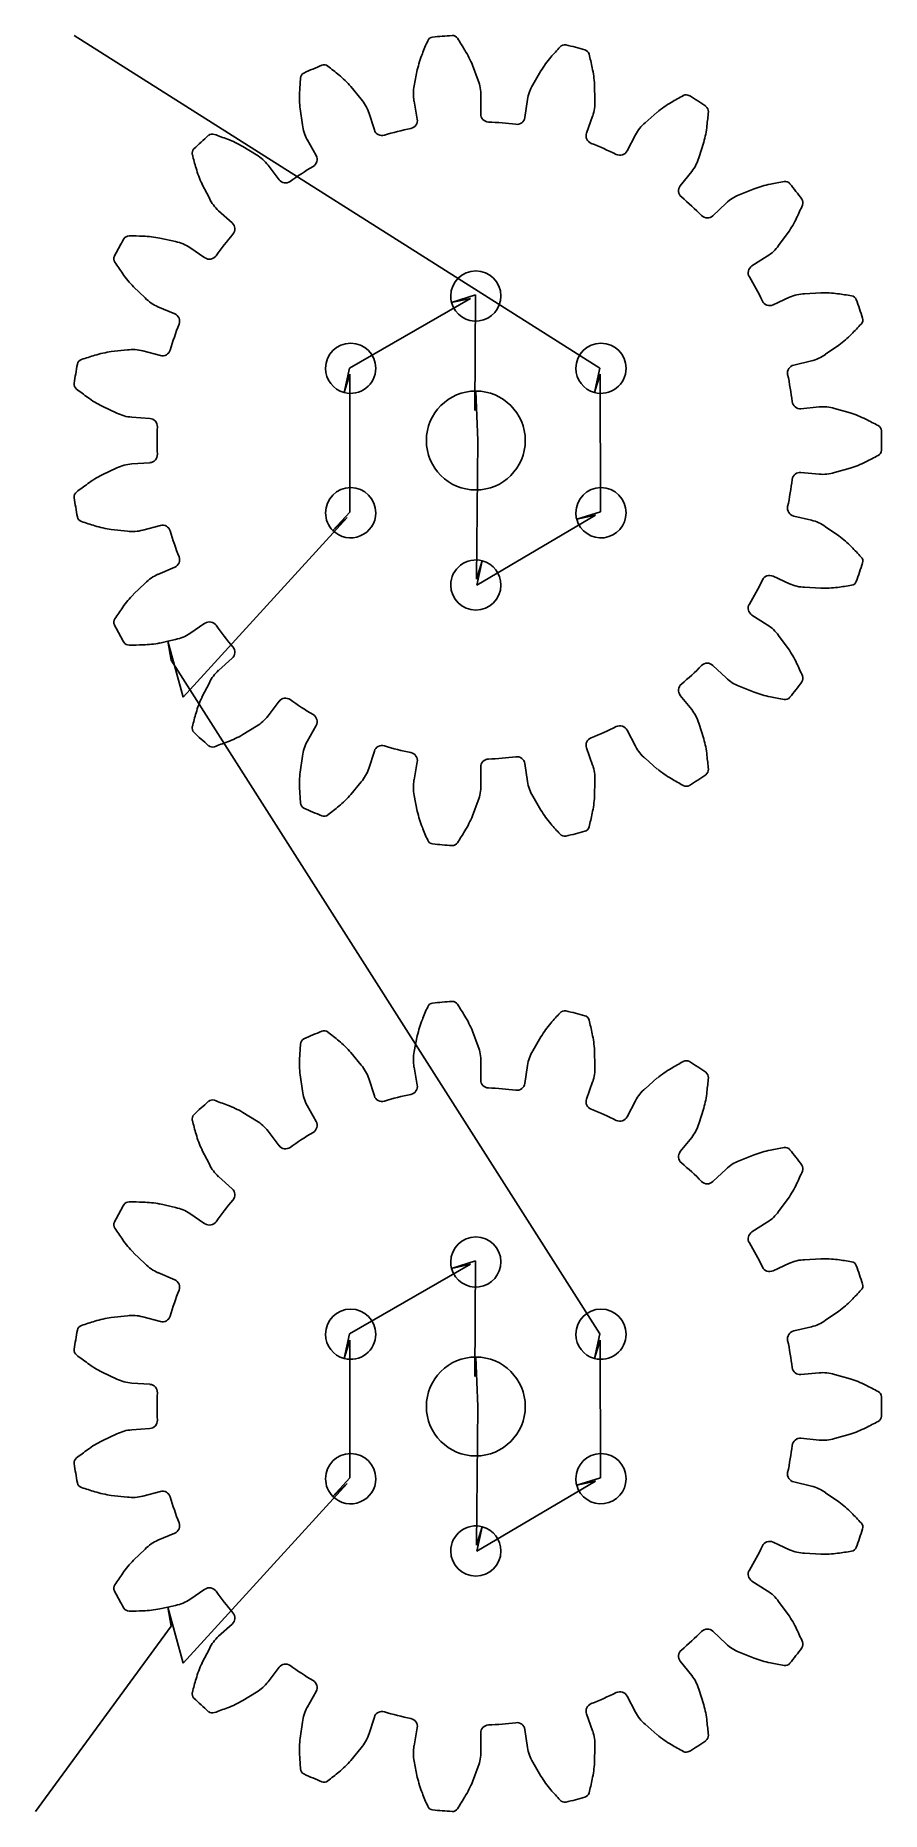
# Model space of a CAD drawing. Header units: inches. Extents: x 0.11 to 2.3, y 0.2 to 4.8.
import ezdxf

# ---------------------------------------------------------------- set-up
doc = ezdxf.new("R2010")
doc.units = ezdxf.units.IN
for name, color, linetype in [('10', 7, 'CONTINUOUS'), ('3', 7, 'CONTINUOUS'), ('9', 7, 'CONTINUOUS')]:
    doc.layers.add(name, color=color, linetype=linetype)

msp = doc.modelspace()

# ---------------------------------------------------------------- linework, layer by layer
at = {"layer": '10', "color": 10, "linetype": 'CONTINUOUS'}
for p, q in [((0.2103, 4.7982), (1.5712, 3.9377)), ((1.236, 4.118), (0.9233, 3.9377)), ((1.2478, 3.828), (1.2492, 4.1267)), ((0.9243, 3.9219), (0.924, 3.565)), ((1.5721, 3.9219), (1.5731, 3.5657)), ((1.2518, 3.3911), (1.2556, 3.7501)), ((0.917, 3.5508), (0.4924, 3.086)), ((1.5599, 3.557), (1.2528, 3.3753)), ((0.4616, 3.1814), (1.5712, 1.4377)), ((1.236, 1.618), (0.9233, 1.4377)), ((1.2478, 1.328), (1.2492, 1.6267)), ((0.9243, 1.4219), (0.924, 1.065)), ((1.5721, 1.4219), (1.5731, 1.0657)), ((1.2518, 0.8911), (1.2556, 1.2501)), ((0.917, 1.0508), (0.4924, 0.586)), ((1.5599, 1.057), (1.2528, 0.8753)), ((0.4616, 0.6814), (0.1103, 0.2018))]:
    msp.add_line(p, q, dxfattribs=at)
at = {"layer": '3', "color": 3, "linetype": 'CONTINUOUS'}
for p, q in [((1.0908, 4.6683), (1.0986, 4.7095)), ((1.2414, 4.7213), (1.2559, 4.682)), ((1.3976, 4.6703), (1.4183, 4.7067)), ((0.9265, 4.6659), (0.953, 4.6334)), ((1.2633, 4.6426), (1.2626, 4.5955)), ((1.5573, 4.6715), (1.5582, 4.6296)), ((0.8012, 4.5669), (0.7952, 4.6083)), ((0.9728, 4.5986), (0.9874, 4.5538)), ((1.0984, 4.5819), (1.09, 4.6282)), ((1.3767, 4.5861), (1.3838, 4.6326)), ((1.6884, 4.5725), (1.7198, 4.6002)), ((1.5524, 4.5899), (1.5365, 4.5456)), ((0.6466, 4.5112), (0.6822, 4.4891)), ((0.8365, 4.4876), (0.8135, 4.5287)), ((1.6414, 4.4996), (1.6631, 4.5414)), ((1.8398, 4.5218), (1.8271, 4.4819)), ((0.7122, 4.4626), (0.7406, 4.425)), ((0.5603, 4.3769), (0.5412, 4.4142)), ((1.8088, 4.4462), (1.7793, 4.4095)), ((1.9317, 4.3856), (1.9704, 4.4015)), ((0.6194, 4.3134), (0.5843, 4.3448)), ((1.8636, 4.3319), (1.8977, 4.3643)), ((2.0585, 4.2884), (2.0335, 4.2548)), ((0.4322, 4.2741), (0.473, 4.2647)), ((0.51, 4.2493), (0.549, 4.223)), ((2.0045, 4.2271), (1.9648, 4.2019)), ((0.3941, 4.119), (0.3639, 4.148)), ((0.4706, 4.0781), (0.4272, 4.0964)), ((2.0193, 4.1012), (2.0621, 4.1207)), ((2.1011, 4.1298), (2.1429, 4.1323)), ((0.3063, 3.9801), (0.348, 3.9845)), ((0.388, 3.982), (0.4334, 3.9698)), ((2.1186, 3.9562), (2.0728, 3.9454)), ((2.1895, 3.9968), (2.1549, 3.9731)), ((0.3207, 3.8211), (0.2827, 3.8388)), ((2.0916, 3.8324), (2.1385, 3.837)), ((2.1783, 3.8329), (2.2187, 3.8217)), ((0.4063, 3.8073), (0.3593, 3.8105)), ((0.2827, 3.6612), (0.3207, 3.6789)), ((0.3593, 3.6895), (0.4063, 3.6927)), ((2.2187, 3.6783), (2.1783, 3.6671)), ((2.1385, 3.663), (2.0916, 3.6676)), ((2.0728, 3.5546), (2.1186, 3.5438)), ((0.348, 3.5155), (0.3063, 3.5199)), ((0.4334, 3.5302), (0.388, 3.518)), ((2.1549, 3.5269), (2.1895, 3.5032)), ((0.4272, 3.4036), (0.4706, 3.4219)), ((0.3639, 3.352), (0.3941, 3.381)), ((2.0621, 3.3793), (2.0193, 3.3988)), ((2.1429, 3.3677), (2.1011, 3.3702)), ((0.549, 3.277), (0.51, 3.2507)), ((1.9648, 3.2981), (2.0045, 3.2729)), ((0.4526, 3.2306), (0.4322, 3.2259)), ((0.473, 3.2353), (0.4526, 3.2306)), ((2.0335, 3.2452), (2.0585, 3.2116)), ((0.5843, 3.1552), (0.6194, 3.1866)), ((1.8977, 3.1357), (1.8636, 3.1681)), ((0.5412, 3.0858), (0.5603, 3.1231)), ((1.7793, 3.0905), (1.8088, 3.0538)), ((1.9704, 3.0985), (1.9317, 3.1144)), ((0.7406, 3.075), (0.7122, 3.0374)), ((0.6822, 3.0109), (0.6466, 2.9888)), ((0.8135, 2.9713), (0.8365, 3.0124)), ((1.6631, 2.9586), (1.6414, 3.0004)), ((1.8271, 3.0181), (1.8398, 2.9782)), ((0.9874, 2.9462), (0.9728, 2.9014)), ((1.5365, 2.9544), (1.5524, 2.9101)), ((0.7952, 2.8917), (0.8012, 2.9331)), ((1.09, 2.8718), (1.0984, 2.9181)), ((1.2626, 2.9045), (1.2633, 2.8574)), ((1.3838, 2.8674), (1.3767, 2.9139)), ((1.7198, 2.8998), (1.6884, 2.9275)), ((0.953, 2.8666), (0.9265, 2.8341)), ((1.5582, 2.8704), (1.5573, 2.8285)), ((1.0986, 2.7905), (1.0908, 2.8317)), ((1.2559, 2.818), (1.2414, 2.7787)), ((1.4183, 2.7933), (1.3976, 2.8297)), ((1.0908, 2.1683), (1.0986, 2.2095)), ((1.2414, 2.2213), (1.2559, 2.182)), ((1.3976, 2.1703), (1.4183, 2.2067)), ((0.9265, 2.1659), (0.953, 2.1334)), ((1.5573, 2.1715), (1.5582, 2.1296)), ((1.0984, 2.0819), (1.09, 2.1282)), ((1.2633, 2.1426), (1.2626, 2.0955)), ((1.3767, 2.0861), (1.3838, 2.1326)), ((0.8012, 2.0669), (0.7952, 2.1083)), ((0.9728, 2.0986), (0.9874, 2.0538)), ((1.5524, 2.0899), (1.5365, 2.0456)), ((1.6884, 2.0725), (1.7198, 2.1002)), ((0.8365, 1.9876), (0.8135, 2.0287)), ((1.6414, 1.9996), (1.6631, 2.0414)), ((0.6466, 2.0112), (0.6822, 1.9891)), ((1.8398, 2.0218), (1.8271, 1.9819)), ((0.7122, 1.9626), (0.7406, 1.925)), ((1.8088, 1.9462), (1.7793, 1.9095)), ((0.5603, 1.8769), (0.5412, 1.9142)), ((1.9317, 1.8856), (1.9704, 1.9015)), ((0.6194, 1.8134), (0.5843, 1.8448)), ((1.8636, 1.8319), (1.8977, 1.8643)), ((0.4322, 1.7741), (0.473, 1.7647)), ((0.51, 1.7493), (0.549, 1.723)), ((2.0585, 1.7884), (2.0335, 1.7548)), ((2.0045, 1.7271), (1.9648, 1.7019)), ((0.3941, 1.619), (0.3639, 1.648)), ((2.0193, 1.6012), (2.0621, 1.6207)), ((2.1011, 1.6298), (2.1429, 1.6323)), ((0.4706, 1.5781), (0.4272, 1.5964)), ((0.3063, 1.4801), (0.348, 1.4845)), ((0.388, 1.482), (0.4334, 1.4698)), ((2.1895, 1.4968), (2.1549, 1.4731)), ((2.1186, 1.4562), (2.0728, 1.4454)), ((0.3207, 1.3211), (0.2827, 1.3388)), ((2.0916, 1.3324), (2.1385, 1.337)), ((0.4063, 1.3073), (0.3593, 1.3105)), ((2.1783, 1.3329), (2.2187, 1.3217)), ((0.2827, 1.1612), (0.3207, 1.1789)), ((0.3593, 1.1895), (0.4063, 1.1927)), ((2.1385, 1.163), (2.0916, 1.1676)), ((2.2187, 1.1783), (2.1783, 1.1671)), ((0.348, 1.0155), (0.3063, 1.0199)), ((0.4334, 1.0302), (0.388, 1.018)), ((2.0728, 1.0546), (2.1186, 1.0438)), ((2.1549, 1.0269), (2.1895, 1.0032)), ((0.4272, 0.9036), (0.4706, 0.9219)), ((0.3639, 0.852), (0.3941, 0.881)), ((2.0621, 0.8793), (2.0193, 0.8988)), ((2.1429, 0.8677), (2.1011, 0.8702)), ((1.9648, 0.7981), (2.0045, 0.7729)), ((0.549, 0.777), (0.51, 0.7507)), ((2.0335, 0.7452), (2.0585, 0.7116)), ((0.4526, 0.7306), (0.4322, 0.7259)), ((0.473, 0.7353), (0.4526, 0.7306)), ((0.5843, 0.6552), (0.6194, 0.6866)), ((1.8977, 0.6357), (1.8636, 0.6681)), ((0.5412, 0.5858), (0.5603, 0.6231)), ((1.9704, 0.5985), (1.9317, 0.6144)), ((0.7406, 0.575), (0.7122, 0.5374)), ((1.7793, 0.5905), (1.8088, 0.5538)), ((0.6822, 0.5109), (0.6466, 0.4888)), ((0.8135, 0.4713), (0.8365, 0.5124)), ((1.8271, 0.5181), (1.8398, 0.4782)), ((1.6631, 0.4586), (1.6414, 0.5004)), ((0.7952, 0.3917), (0.8012, 0.4331)), ((0.9874, 0.4462), (0.9728, 0.4014)), ((1.09, 0.3718), (1.0984, 0.4181)), ((1.3838, 0.3674), (1.3767, 0.4139)), ((1.5365, 0.4544), (1.5524, 0.4101)), ((1.7198, 0.3998), (1.6884, 0.4275)), ((1.2626, 0.4045), (1.2633, 0.3574)), ((1.5582, 0.3704), (1.5573, 0.3285)), ((0.953, 0.3666), (0.9265, 0.3341)), ((1.0986, 0.2905), (1.0908, 0.3317)), ((1.4183, 0.2933), (1.3976, 0.3297)), ((1.2559, 0.318), (1.2414, 0.2787))]:
    msp.add_line(p, q, dxfattribs=at)
for centre, radius, start, end in [((2.6442, 4.1351), 1.6518, 156.848, 158.1036), ((1.1398, 4.7784), 0.0157, 96.1136, 156.848), ((1.25, 3.75), 1.05, 93.36, 96.1136), ((1.1894, 4.7825), 0.0157, 32.6257, 93.36), ((-0.1886, 3.9004), 1.6518, 31.3701, 32.6257), ((1.3611, 4.6507), 0.269, 158.0792, 167.3819), ((0.9921, 4.6201), 0.269, 22.0917, 31.3944), ((1.6476, 4.5658), 0.269, 139.1319, 148.4346), ((2.6937, 3.6616), 1.6518, 137.9006, 139.1562), ((1.4797, 4.7585), 0.0157, 77.1663, 137.9006), ((1.25, 3.75), 1.05, 74.4127, 77.1663), ((1.5279, 4.7463), 0.0157, 13.6783, 74.4127), ((-0.0618, 4.3594), 1.6518, 12.4227, 13.6783), ((0.8119, 4.6869), 0.0157, 115.061, 175.7953), ((1.25, 3.75), 1.05, 112.3074, 115.061), ((0.8574, 4.7069), 0.0157, 51.5731, 112.3074), ((-0.1595, 3.4251), 1.6518, 50.3174, 51.5731), ((0.7236, 4.4893), 0.269, 41.0391, 50.3418), ((1.2886, 4.6567), 0.269, 3.1444, 12.4471), ((1.0626, 4.638), 0.269, 177.0266, 186.3293), ((2.4436, 4.567), 1.6518, 175.7953, 177.051), ((1.1892, 4.6463), 0.1009, 167.402, 190.3263), ((1.1624, 4.6441), 0.1009, 359.1474, 22.0717), ((1.4835, 4.6175), 0.1009, 148.4546, 171.3789), ((2.5868, 3.1976), 1.6518, 118.9532, 120.2089), ((1.7947, 4.6292), 0.0157, 58.2189, 118.9532), ((1.25, 3.75), 1.05, 55.4653, 58.2189), ((0.8769, 4.5672), 0.1009, 18.0948, 41.0191), ((1.4575, 4.6241), 0.1009, 340.2001, 3.1243), ((1.8909, 4.3925), 0.269, 120.1845, 129.4872), ((1.8363, 4.602), 0.0157, 354.731, 55.4653), ((0.2071, 4.7523), 1.6518, 353.4753, 354.731), ((0.9014, 4.578), 0.1009, 186.3493, 209.2736), ((1.0072, 4.5603), 0.0209, 198.0934, 286.6776), ((1.25, 3.75), 0.825, 101.7434, 106.6776), ((1.0778, 4.5782), 0.0209, 281.7434, 10.3276), ((1.2835, 4.5952), 0.0209, 179.146, 267.7303), ((1.25, 3.75), 0.825, 82.796, 87.7303), ((1.3561, 4.5892), 0.0209, 262.796, 351.3803), ((1.7525, 4.4947), 0.1009, 129.5072, 152.4315), ((1.581, 4.595), 0.269, 344.197, 353.4997), ((0.5314, 4.4939), 0.0157, 134.0084, 194.7427), ((1.25, 3.75), 1.05, 131.2548, 134.0084), ((0.568, 4.5276), 0.0157, 70.5205, 131.2548), ((0.0224, 2.9851), 1.6518, 69.2648, 70.5205), ((0.5121, 4.2783), 0.269, 59.9865, 69.2892), ((1.5561, 4.5386), 0.0209, 160.1987, 248.7829), ((1.25, 3.75), 0.825, 63.8487, 68.7829), ((2.1137, 4.9103), 1.6518, 194.7427, 195.9984), ((0.6317, 4.4018), 0.1009, 37.0422, 59.9664), ((1.25, 3.75), 0.825, 120.6908, 125.625), ((0.8182, 4.4774), 0.0209, 300.6908, 29.275), ((1.6228, 4.5093), 0.0209, 243.8487, 332.4329), ((1.7301, 4.5094), 0.1009, 321.2527, 344.177), ((0.7845, 4.529), 0.269, 195.974, 205.2767), ((0.7573, 4.4376), 0.0209, 217.0408, 305.625), ((2.0648, 4.1496), 0.269, 101.2371, 110.5398), ((2.335, 2.7935), 1.6518, 100.0059, 101.2615), ((2.0507, 4.4047), 0.0157, 39.2715, 100.0059), ((1.25, 3.75), 1.05, 36.5179, 39.2715), ((0.6515, 4.42), 0.1009, 205.2967, 228.221), ((1.7956, 4.3964), 0.0209, 141.2513, 229.8355), ((1.25, 3.75), 0.825, 44.9013, 49.8355), ((1.9671, 4.2912), 0.1009, 110.5599, 133.4842), ((2.0812, 4.3655), 0.0157, 335.7836, 36.5179), ((1.8492, 4.3471), 0.0209, 224.9013, 313.4855), ((1.8374, 4.4418), 0.269, 325.2496, 334.5523), ((0.5891, 5.0366), 1.6518, 334.528, 335.7836), ((0.3525, 4.264), 0.0157, 89.4678, 150.2021), ((0.3373, 2.6279), 1.6518, 88.2122, 89.4678), ((0.3805, 4.01), 0.269, 78.9339, 88.2366), ((1.25, 3.75), 0.825, 139.6382, 144.5724), ((0.6054, 4.2978), 0.0209, 319.6382, 48.2224), ((1.25, 3.75), 1.05, 150.2021, 152.9557), ((0.4536, 4.1657), 0.1009, 55.9895, 78.9138), ((1.9506, 4.3123), 0.1009, 302.3053, 325.2296), ((0.3288, 4.2203), 0.0157, 152.9557, 213.6901), ((1.6901, 5.1278), 1.6518, 213.6901, 214.9457), ((0.5607, 4.2403), 0.0209, 235.9881, 324.5724), ((1.25, 4.124), 0.065, 360, 180), ((1.9759, 4.1843), 0.0209, 122.3039, 210.8882), ((0.5567, 4.3357), 0.269, 214.9213, 224.224), ((1.25, 3.75), 0.825, 25.9539, 30.8882), ((0.4664, 4.1893), 0.1009, 224.2441, 247.1684), ((1.25, 4.124), 0.065, 180, 195), ((1.25, 4.124), 0.065, 195, 0), ((2.0106, 4.1202), 0.0209, 205.9539, 294.5382), ((2.104, 4.029), 0.1009, 91.6125, 114.5368), ((2.1504, 3.8634), 0.269, 82.2898, 91.5925), ((1.9656, 2.493), 1.6518, 81.0585, 82.3141), ((2.2199, 4.1092), 0.0157, 20.3242, 81.0585), ((1.25, 3.75), 1.05, 17.5706, 20.3242), ((1.25, 3.75), 0.825, 158.5855, 163.5197), ((0.4625, 4.0588), 0.0209, 338.5855, 67.1697), ((1.0426, 5.1815), 1.6518, 315.5806, 316.8362), ((2.236, 4.0622), 0.0157, 316.8362, 17.5706), ((0.9261, 3.937), 0.065, 360, 180), ((1.5739, 3.937), 0.065, 360, 180), ((2.0302, 4.2136), 0.269, 306.3023, 315.605), ((0.2342, 3.9447), 0.0157, 108.4152, 169.1495), ((0.7511, 2.3924), 1.6518, 107.1595, 108.4152), ((0.3432, 3.7136), 0.269, 97.8812, 107.1839), ((0.3618, 3.8846), 0.1009, 74.9369, 97.8612), ((0.4389, 3.99), 0.0209, 254.9355, 343.5197), ((2.0953, 4.0544), 0.1009, 283.358, 306.2822), ((1.25, 3.75), 1.05, 169.1495, 171.9031), ((0.9261, 3.937), 0.065, 180, 255), ((0.9261, 3.937), 0.065, 255, 0), ((1.5739, 3.937), 0.065, 180, 255), ((1.5739, 3.937), 0.065, 255, 0), ((2.0776, 3.925), 0.0209, 103.3566, 191.9408), ((1.25, 3.75), 0.825, 7.0066, 11.9408), ((0.226, 3.8957), 0.0157, 171.9031, 232.6374), ((1.2189, 5.1961), 1.6518, 232.6374, 233.8931), ((0.4041, 4.0788), 0.269, 233.8687, 243.1714), ((1.25, 3.75), 0.128, 90, 180), ((1.25, 3.75), 0.128, 360, 90), ((0.3662, 3.9111), 0.1009, 243.1915, 266.1157), ((2.0896, 3.8532), 0.0209, 187.0066, 275.5908), ((2.1483, 3.7366), 0.1009, 72.6651, 95.5894), ((2.1385, 3.5649), 0.269, 63.3424, 72.6451), ((0.4049, 3.7864), 0.0209, 357.5329, 86.1171), ((1.25, 3.75), 0.825, 177.5329, 182.4671), ((1.5187, 2.3287), 1.6518, 62.1111, 63.3668), ((2.284, 3.7749), 0.0157, 1.3768, 62.1111), ((1.25, 3.75), 1.05, 358.6232, 1.3768), ((1.25, 3.75), 0.128, 180, 360), ((2.284, 3.7251), 0.0157, 297.8889, 358.6232), ((0.3662, 3.5889), 0.1009, 93.8843, 116.8085), ((0.4049, 3.7136), 0.0209, 273.8829, 2.4671), ((2.1385, 3.9351), 0.269, 287.3549, 296.6576), ((1.5187, 5.1713), 1.6518, 296.6332, 297.8889), ((1.2189, 2.3039), 1.6518, 126.1069, 127.3626), ((0.4041, 3.4212), 0.269, 116.8286, 126.1313), ((1.25, 3.75), 0.825, 348.0592, 352.9934), ((2.0896, 3.6468), 0.0209, 84.4092, 172.9934), ((2.1483, 3.7634), 0.1009, 264.4106, 287.3349), ((0.226, 3.6043), 0.0157, 127.3626, 188.0969), ((1.25, 3.75), 1.05, 188.0969, 190.8505), ((0.9261, 3.563), 0.065, 360, 180), ((1.5739, 3.563), 0.065, 360, 180), ((0.2342, 3.5553), 0.0157, 190.8505, 251.5848), ((0.7511, 5.1076), 1.6518, 251.5848, 252.8405), ((0.9261, 3.563), 0.065, 180, 225), ((0.9261, 3.563), 0.065, 225, 0), ((1.5739, 3.563), 0.065, 180, 195), ((1.5739, 3.563), 0.065, 195, 0), ((2.0776, 3.575), 0.0209, 168.0592, 256.6434), ((2.0953, 3.4456), 0.1009, 53.7178, 76.642), ((0.3432, 3.7864), 0.269, 252.8161, 262.1188), ((0.3618, 3.6154), 0.1009, 262.1388, 285.0631), ((0.4389, 3.51), 0.0209, 16.4803, 105.0645), ((1.25, 3.75), 0.825, 196.4803, 201.4145), ((2.0302, 3.2864), 0.269, 44.395, 53.6977), ((0.4625, 3.4412), 0.0209, 292.8303, 21.4145), ((1.0426, 2.3185), 1.6518, 43.1638, 44.4194), ((2.236, 3.4378), 0.0157, 342.4294, 43.1638), ((0.4664, 3.3107), 0.1009, 112.8316, 135.7559), ((1.25, 3.376), 0.065, 75, 180), ((1.25, 3.376), 0.065, 360, 75), ((1.25, 3.75), 1.05, 339.6758, 342.4294), ((1.25, 3.376), 0.065, 180, 360), ((1.25, 3.75), 0.825, 329.1118, 334.0461), ((2.0106, 3.3798), 0.0209, 65.4618, 154.0461), ((2.104, 3.471), 0.1009, 245.4632, 268.3875), ((2.1504, 3.6366), 0.269, 268.4075, 277.7102), ((1.9656, 5.007), 1.6518, 277.6859, 278.9415), ((2.2199, 3.3908), 0.0157, 278.9415, 339.6758), ((1.6901, 2.3722), 1.6518, 145.0543, 146.3099), ((0.5567, 3.1643), 0.269, 135.776, 145.0787), ((1.9759, 3.3157), 0.0209, 149.1118, 237.6961), ((0.3288, 3.2797), 0.0157, 146.3099, 207.0443), ((1.25, 3.75), 1.05, 207.0443, 209.7979), ((0.5607, 3.2597), 0.0209, 35.4276, 124.0119), ((1.25, 3.75), 0.825, 215.4276, 220.3618), ((1.9506, 3.1877), 0.1009, 34.7704, 57.6947), ((0.3525, 3.236), 0.0157, 209.7979, 270.5322), ((0.3373, 4.8721), 1.6518, 270.5322, 271.7878), ((0.3805, 3.49), 0.269, 271.7634, 281.0661), ((0.4536, 3.3343), 0.1009, 281.0862, 304.0105), ((0.6054, 3.2022), 0.0209, 311.7776, 40.3618), ((1.8492, 3.1529), 0.0209, 46.5145, 135.0987), ((1.8374, 3.0582), 0.269, 25.4477, 34.7504), ((0.5891, 2.4634), 1.6518, 24.2164, 25.472), ((0.6515, 3.08), 0.1009, 131.779, 154.7033), ((1.25, 3.75), 0.825, 310.1645, 315.0987), ((1.9671, 3.2088), 0.1009, 226.5158, 249.4401), ((2.0812, 3.1345), 0.0157, 323.4821, 24.2164), ((0.7845, 2.971), 0.269, 154.7233, 164.026), ((0.7573, 3.0624), 0.0209, 54.375, 142.9592), ((1.7956, 3.1036), 0.0209, 130.1645, 218.7487), ((2.0648, 3.3504), 0.269, 249.4602, 258.7629), ((2.335, 4.7065), 1.6518, 258.7385, 259.9941), ((2.0507, 3.0953), 0.0157, 259.9941, 320.7285), ((1.25, 3.75), 1.05, 320.7285, 323.4821), ((2.1137, 2.5897), 1.6518, 164.0016, 165.2573), ((0.6317, 3.0982), 0.1009, 300.0336, 322.9578), ((1.25, 3.75), 0.825, 234.375, 239.3092), ((0.8182, 3.0226), 0.0209, 330.725, 59.3092), ((1.7301, 2.9906), 0.1009, 15.823, 38.7473), ((0.5314, 3.0061), 0.0157, 165.2573, 225.9916), ((1.25, 3.75), 1.05, 225.9916, 228.7452), ((0.5121, 3.2217), 0.269, 290.7108, 300.0135), ((1.25, 3.75), 0.825, 291.2171, 296.1513), ((1.6228, 2.9907), 0.0209, 27.5671, 116.1513), ((0.568, 2.9724), 0.0157, 228.7452, 289.4795), ((0.0224, 4.5149), 1.6518, 289.4795, 290.7352), ((0.9014, 2.922), 0.1009, 150.7264, 173.6507), ((1.0072, 2.9397), 0.0209, 73.3224, 161.9066), ((1.25, 3.75), 0.825, 253.3224, 258.2566), ((1.0778, 2.9218), 0.0209, 349.6724, 78.2566), ((1.5561, 2.9614), 0.0209, 111.2171, 199.8013), ((1.7525, 3.0053), 0.1009, 207.5685, 230.4928), ((1.581, 2.905), 0.269, 6.5003, 15.803), ((0.8769, 2.9328), 0.1009, 318.9809, 341.9052), ((1.2835, 2.9048), 0.0209, 92.2697, 180.854), ((1.25, 3.75), 0.825, 272.2697, 277.204), ((1.3561, 2.9108), 0.0209, 8.6197, 97.204), ((1.4575, 2.8759), 0.1009, 356.8757, 19.7999), ((1.8909, 3.1075), 0.269, 230.5128, 239.8155), ((1.8363, 2.898), 0.0157, 304.5347, 5.269), ((0.2071, 2.7477), 1.6518, 5.269, 6.5247), ((1.0626, 2.862), 0.269, 173.6707, 182.9734), ((1.1892, 2.8537), 0.1009, 169.6737, 192.598), ((1.1624, 2.8559), 0.1009, 337.9283, 0.8526), ((1.4835, 2.8825), 0.1009, 188.6211, 211.5454), ((2.5868, 4.3024), 1.6518, 239.7911, 241.0468), ((1.7947, 2.8708), 0.0157, 241.0468, 301.7811), ((1.25, 3.75), 1.05, 301.7811, 304.5347), ((2.4436, 2.933), 1.6518, 182.949, 184.2047), ((0.8119, 2.8131), 0.0157, 184.2047, 244.939), ((0.7236, 3.0107), 0.269, 309.6582, 318.9609), ((1.2886, 2.8433), 0.269, 347.5529, 356.8556), ((1.25, 3.75), 1.05, 244.939, 247.6926), ((0.8574, 2.7931), 0.0157, 247.6926, 308.4269), ((-0.1595, 4.0749), 1.6518, 308.4269, 309.6826), ((1.3611, 2.8493), 0.269, 192.6181, 201.9208), ((0.9921, 2.8799), 0.269, 328.6056, 337.9083), ((1.6476, 2.9342), 0.269, 211.5654, 220.8681), ((2.6937, 3.8384), 1.6518, 220.8438, 222.0994), ((-0.0618, 3.1406), 1.6518, 346.3217, 347.5773), ((2.6442, 3.3649), 1.6518, 201.8964, 203.152), ((1.1398, 2.7216), 0.0157, 203.152, 263.8864), ((-0.1886, 3.5996), 1.6518, 327.3743, 328.6299), ((1.4797, 2.7415), 0.0157, 222.0994, 282.8337), ((1.25, 3.75), 1.05, 282.8337, 285.5873), ((1.5279, 2.7537), 0.0157, 285.5873, 346.3217), ((1.25, 3.75), 1.05, 263.8864, 266.64), ((1.1894, 2.7175), 0.0157, 266.64, 327.3743), ((1.1894, 2.2825), 0.0157, 32.6257, 93.36), ((2.6442, 1.6351), 1.6518, 156.848, 158.1036), ((1.1398, 2.2784), 0.0157, 96.1136, 156.848), ((1.25, 1.25), 1.05, 93.36, 96.1136), ((-0.1886, 1.4004), 1.6518, 31.3701, 32.6257), ((0.9921, 2.1201), 0.269, 22.0917, 31.3944), ((2.6937, 1.1616), 1.6518, 137.9006, 139.1562), ((1.4797, 2.2585), 0.0157, 77.1663, 137.9006), ((1.25, 1.25), 1.05, 74.4127, 77.1663), ((1.5279, 2.2463), 0.0157, 13.6783, 74.4127), ((1.25, 1.25), 1.05, 112.3074, 115.061), ((0.8574, 2.2069), 0.0157, 51.5731, 112.3074), ((-0.1595, 0.9251), 1.6518, 50.3174, 51.5731), ((1.3611, 2.1507), 0.269, 158.0792, 167.3819), ((1.6476, 2.0658), 0.269, 139.1319, 148.4346), ((-0.0618, 1.8594), 1.6518, 12.4227, 13.6783), ((1.2886, 2.1567), 0.269, 3.1444, 12.4471), ((2.4436, 2.067), 1.6518, 175.7953, 177.051), ((0.8119, 2.1869), 0.0157, 115.061, 175.7953), ((0.7236, 1.9893), 0.269, 41.0391, 50.3418), ((1.1892, 2.1463), 0.1009, 167.402, 190.3263), ((1.1624, 2.1441), 0.1009, 359.1474, 22.0717), ((1.4835, 2.1175), 0.1009, 148.4546, 171.3789), ((1.0626, 2.138), 0.269, 177.0266, 186.3293), ((0.8769, 2.0672), 0.1009, 18.0948, 41.0191), ((1.4575, 2.1241), 0.1009, 340.2001, 3.1243), ((1.8909, 1.8925), 0.269, 120.1845, 129.4872), ((2.5868, 0.6976), 1.6518, 118.9532, 120.2089), ((1.7947, 2.1292), 0.0157, 58.2189, 118.9532), ((1.25, 1.25), 1.05, 55.4653, 58.2189), ((1.8363, 2.102), 0.0157, 354.731, 55.4653), ((1.0778, 2.0782), 0.0209, 281.7434, 10.3276), ((1.2835, 2.0952), 0.0209, 179.146, 267.7303), ((1.25, 1.25), 0.825, 82.796, 87.7303), ((1.3561, 2.0892), 0.0209, 262.796, 351.3803), ((1.7525, 1.9947), 0.1009, 129.5072, 152.4315), ((0.2071, 2.2523), 1.6518, 353.4753, 354.731), ((1.25, 1.25), 1.05, 131.2548, 134.0084), ((0.568, 2.0276), 0.0157, 70.5205, 131.2548), ((0.0224, 0.4851), 1.6518, 69.2648, 70.5205), ((0.5121, 1.7783), 0.269, 59.9865, 69.2892), ((0.9014, 2.078), 0.1009, 186.3493, 209.2736), ((1.0072, 2.0603), 0.0209, 198.0934, 286.6776), ((1.25, 1.25), 0.825, 101.7434, 106.6776), ((1.5561, 2.0386), 0.0209, 160.1987, 248.7829), ((1.581, 2.095), 0.269, 344.197, 353.4997), ((0.5314, 1.9939), 0.0157, 134.0084, 194.7427), ((2.1137, 2.4103), 1.6518, 194.7427, 195.9984), ((0.6317, 1.9018), 0.1009, 37.0422, 59.9664), ((0.8182, 1.9774), 0.0209, 300.6908, 29.275), ((1.25, 1.25), 0.825, 63.8487, 68.7829), ((1.6228, 2.0093), 0.0209, 243.8487, 332.4329), ((1.7301, 2.0094), 0.1009, 321.2527, 344.177), ((0.7845, 2.029), 0.269, 195.974, 205.2767), ((1.25, 1.25), 0.825, 120.6908, 125.625), ((0.7573, 1.9376), 0.0209, 217.0408, 305.625), ((1.7956, 1.8964), 0.0209, 141.2513, 229.8355), ((1.9671, 1.7912), 0.1009, 110.5599, 133.4842), ((2.0648, 1.6496), 0.269, 101.2371, 110.5398), ((2.335, 0.2935), 1.6518, 100.0059, 101.2615), ((2.0507, 1.9047), 0.0157, 39.2715, 100.0059), ((1.25, 1.25), 1.05, 36.5179, 39.2715), ((0.6515, 1.92), 0.1009, 205.2967, 228.221), ((1.25, 1.25), 0.825, 44.9013, 49.8355), ((0.5891, 2.5366), 1.6518, 334.528, 335.7836), ((2.0812, 1.8655), 0.0157, 335.7836, 36.5179), ((0.6054, 1.7978), 0.0209, 319.6382, 48.2224), ((1.8492, 1.8471), 0.0209, 224.9013, 313.4855), ((1.8374, 1.9418), 0.269, 325.2496, 334.5523), ((1.25, 1.25), 1.05, 150.2021, 152.9557), ((0.3525, 1.764), 0.0157, 89.4678, 150.2021), ((0.3373, 0.1279), 1.6518, 88.2122, 89.4678), ((0.3805, 1.51), 0.269, 78.9339, 88.2366), ((0.4536, 1.6657), 0.1009, 55.9895, 78.9138), ((1.25, 1.25), 0.825, 139.6382, 144.5724), ((1.9506, 1.8123), 0.1009, 302.3053, 325.2296), ((0.3288, 1.7203), 0.0157, 152.9557, 213.6901), ((1.6901, 2.6278), 1.6518, 213.6901, 214.9457), ((0.5607, 1.7403), 0.0209, 235.9881, 324.5724), ((1.9759, 1.6843), 0.0209, 122.3039, 210.8882), ((0.5567, 1.8357), 0.269, 214.9213, 224.224), ((1.25, 1.624), 0.065, 360, 180), ((1.25, 1.25), 0.825, 25.9539, 30.8882), ((0.4664, 1.6893), 0.1009, 224.2441, 247.1684), ((1.25, 1.624), 0.065, 180, 195), ((1.25, 1.624), 0.065, 195, 0), ((2.0106, 1.6202), 0.0209, 205.9539, 294.5382), ((2.104, 1.529), 0.1009, 91.6125, 114.5368), ((2.1504, 1.3634), 0.269, 82.2898, 91.5925), ((1.9656, -0.007), 1.6518, 81.0585, 82.3141), ((2.2199, 1.6092), 0.0157, 20.3242, 81.0585), ((1.25, 1.25), 1.05, 17.5706, 20.3242), ((0.4625, 1.5588), 0.0209, 338.5855, 67.1697), ((2.236, 1.5622), 0.0157, 316.8362, 17.5706), ((1.25, 1.25), 0.825, 158.5855, 163.5197), ((2.0302, 1.7136), 0.269, 306.3023, 315.605), ((1.0426, 2.6815), 1.6518, 315.5806, 316.8362), ((0.3432, 1.2136), 0.269, 97.8812, 107.1839), ((0.3618, 1.3846), 0.1009, 74.9369, 97.8612), ((0.4389, 1.49), 0.0209, 254.9355, 343.5197), ((0.9261, 1.437), 0.065, 360, 180), ((1.5739, 1.437), 0.065, 360, 180), ((2.0953, 1.5544), 0.1009, 283.358, 306.2822), ((1.25, 1.25), 1.05, 169.1495, 171.9031), ((0.2342, 1.4447), 0.0157, 108.4152, 169.1495), ((0.7511, -0.1076), 1.6518, 107.1595, 108.4152), ((0.9261, 1.437), 0.065, 180, 255), ((0.9261, 1.437), 0.065, 255, 0), ((1.5739, 1.437), 0.065, 180, 255), ((1.5739, 1.437), 0.065, 255, 0), ((2.0776, 1.425), 0.0209, 103.3566, 191.9408), ((0.226, 1.3957), 0.0157, 171.9031, 232.6374), ((1.2189, 2.6961), 1.6518, 232.6374, 233.8931), ((1.25, 1.25), 0.825, 7.0066, 11.9408), ((0.4041, 1.5788), 0.269, 233.8687, 243.1714), ((1.25, 1.25), 0.128, 90, 180), ((1.25, 1.25), 0.128, 360, 90), ((2.0896, 1.3532), 0.0209, 187.0066, 275.5908), ((2.1483, 1.2366), 0.1009, 72.6651, 95.5894), ((0.3662, 1.4111), 0.1009, 243.1915, 266.1157), ((0.4049, 1.2864), 0.0209, 357.5329, 86.1171), ((2.1385, 1.0649), 0.269, 63.3424, 72.6451), ((1.5187, -0.1713), 1.6518, 62.1111, 63.3668), ((2.284, 1.2749), 0.0157, 1.3768, 62.1111), ((1.25, 1.25), 0.825, 177.5329, 182.4671), ((1.25, 1.25), 0.128, 180, 360), ((1.25, 1.25), 1.05, 358.6232, 1.3768), ((0.4049, 1.2136), 0.0209, 273.8829, 2.4671), ((1.5187, 2.6713), 1.6518, 296.6332, 297.8889), ((2.284, 1.2251), 0.0157, 297.8889, 358.6232), ((0.4041, 0.9212), 0.269, 116.8286, 126.1313), ((0.3662, 1.0889), 0.1009, 93.8843, 116.8085), ((1.25, 1.25), 0.825, 348.0592, 352.9934), ((2.0896, 1.1468), 0.0209, 84.4092, 172.9934), ((2.1483, 1.2634), 0.1009, 264.4106, 287.3349), ((2.1385, 1.4351), 0.269, 287.3549, 296.6576), ((0.226, 1.1043), 0.0157, 127.3626, 188.0969), ((1.2189, -0.1961), 1.6518, 126.1069, 127.3626), ((0.9261, 1.063), 0.065, 360, 180), ((1.5739, 1.063), 0.065, 360, 180), ((1.25, 1.25), 1.05, 188.0969, 190.8505), ((0.9261, 1.063), 0.065, 180, 225), ((0.9261, 1.063), 0.065, 225, 0), ((1.5739, 1.063), 0.065, 180, 195), ((1.5739, 1.063), 0.065, 195, 0), ((2.0776, 1.075), 0.0209, 168.0592, 256.6434), ((0.2342, 1.0553), 0.0157, 190.8505, 251.5848), ((0.7511, 2.6076), 1.6518, 251.5848, 252.8405), ((0.3432, 1.2864), 0.269, 252.8161, 262.1188), ((0.3618, 1.1154), 0.1009, 262.1388, 285.0631), ((0.4389, 1.01), 0.0209, 16.4803, 105.0645), ((1.25, 1.25), 0.825, 196.4803, 201.4145), ((2.0953, 0.9456), 0.1009, 53.7178, 76.642), ((2.0302, 0.7864), 0.269, 44.395, 53.6977), ((1.0426, -0.1815), 1.6518, 43.1638, 44.4194), ((0.4625, 0.9412), 0.0209, 292.8303, 21.4145), ((1.25, 0.876), 0.065, 75, 180), ((1.25, 0.876), 0.065, 360, 75), ((1.25, 1.25), 1.05, 339.6758, 342.4294), ((2.236, 0.9378), 0.0157, 342.4294, 43.1638), ((0.4664, 0.8107), 0.1009, 112.8316, 135.7559), ((1.25, 0.876), 0.065, 180, 360), ((1.25, 1.25), 0.825, 329.1118, 334.0461), ((2.0106, 0.8798), 0.0209, 65.4618, 154.0461), ((2.104, 0.971), 0.1009, 245.4632, 268.3875), ((1.9656, 2.507), 1.6518, 277.6859, 278.9415), ((2.2199, 0.8908), 0.0157, 278.9415, 339.6758), ((0.5567, 0.6643), 0.269, 135.776, 145.0787), ((2.1504, 1.1366), 0.269, 268.4075, 277.7102), ((0.3288, 0.7797), 0.0157, 146.3099, 207.0443), ((1.6901, -0.1278), 1.6518, 145.0543, 146.3099), ((1.9759, 0.8157), 0.0209, 149.1118, 237.6961), ((1.25, 1.25), 1.05, 207.0443, 209.7979), ((0.4536, 0.8343), 0.1009, 281.0862, 304.0105), ((0.5607, 0.7597), 0.0209, 35.4276, 124.0119), ((1.25, 1.25), 0.825, 215.4276, 220.3618), ((1.9506, 0.6877), 0.1009, 34.7704, 57.6947), ((0.3525, 0.736), 0.0157, 209.7979, 270.5322), ((0.3373, 2.3721), 1.6518, 270.5322, 271.7878), ((0.3805, 0.99), 0.269, 271.7634, 281.0661), ((0.6054, 0.7022), 0.0209, 311.7776, 40.3618), ((1.8374, 0.5582), 0.269, 25.4477, 34.7504), ((0.6515, 0.58), 0.1009, 131.779, 154.7033), ((1.25, 1.25), 0.825, 310.1645, 315.0987), ((1.8492, 0.6529), 0.0209, 46.5145, 135.0987), ((0.5891, -0.0366), 1.6518, 24.2164, 25.472), ((1.7956, 0.6036), 0.0209, 130.1645, 218.7487), ((1.9671, 0.7088), 0.1009, 226.5158, 249.4401), ((2.0648, 0.8504), 0.269, 249.4602, 258.7629), ((1.25, 1.25), 1.05, 320.7285, 323.4821), ((2.0812, 0.6345), 0.0157, 323.4821, 24.2164), ((0.7845, 0.471), 0.269, 154.7233, 164.026), ((0.7573, 0.5624), 0.0209, 54.375, 142.9592), ((1.25, 1.25), 0.825, 234.375, 239.3092), ((1.7301, 0.4906), 0.1009, 15.823, 38.7473), ((2.335, 2.2065), 1.6518, 258.7385, 259.9941), ((2.0507, 0.5953), 0.0157, 259.9941, 320.7285), ((0.5314, 0.5061), 0.0157, 165.2573, 225.9916), ((2.1137, 0.0897), 1.6518, 164.0016, 165.2573), ((0.6317, 0.5982), 0.1009, 300.0336, 322.9578), ((0.8182, 0.5226), 0.0209, 330.725, 59.3092), ((1.25, 1.25), 0.825, 291.2171, 296.1513), ((1.6228, 0.4907), 0.0209, 27.5671, 116.1513), ((1.25, 1.25), 1.05, 225.9916, 228.7452), ((0.568, 0.4724), 0.0157, 228.7452, 289.4795), ((0.0224, 2.0149), 1.6518, 289.4795, 290.7352), ((0.5121, 0.7217), 0.269, 290.7108, 300.0135), ((0.9014, 0.422), 0.1009, 150.7264, 173.6507), ((1.0072, 0.4397), 0.0209, 73.3224, 161.9066), ((1.25, 1.25), 0.825, 253.3224, 258.2566), ((1.5561, 0.4614), 0.0209, 111.2171, 199.8013), ((1.581, 0.405), 0.269, 6.5003, 15.803), ((1.0778, 0.4218), 0.0209, 349.6724, 78.2566), ((1.2835, 0.4048), 0.0209, 92.2697, 180.854), ((1.25, 1.25), 0.825, 272.2697, 277.204), ((1.3561, 0.4108), 0.0209, 8.6197, 97.204), ((1.7525, 0.5053), 0.1009, 207.5685, 230.4928), ((0.2071, 0.2477), 1.6518, 5.269, 6.5247), ((1.0626, 0.362), 0.269, 173.6707, 182.9734), ((0.8769, 0.4328), 0.1009, 318.9809, 341.9052), ((1.1892, 0.3537), 0.1009, 169.6737, 192.598), ((1.4575, 0.3759), 0.1009, 356.8757, 19.7999), ((1.8909, 0.6075), 0.269, 230.5128, 239.8155), ((2.5868, 1.8024), 1.6518, 239.7911, 241.0468), ((1.25, 1.25), 1.05, 301.7811, 304.5347), ((1.8363, 0.398), 0.0157, 304.5347, 5.269), ((2.4436, 0.433), 1.6518, 182.949, 184.2047), ((0.7236, 0.5107), 0.269, 309.6582, 318.9609), ((1.1624, 0.3559), 0.1009, 337.9283, 0.8526), ((1.4835, 0.3825), 0.1009, 188.6211, 211.5454), ((1.2886, 0.3433), 0.269, 347.5529, 356.8556), ((1.7947, 0.3708), 0.0157, 241.0468, 301.7811), ((0.8119, 0.3131), 0.0157, 184.2047, 244.939), ((1.25, 1.25), 1.05, 244.939, 247.6926), ((0.8574, 0.2931), 0.0157, 247.6926, 308.4269), ((-0.1595, 1.5749), 1.6518, 308.4269, 309.6826), ((1.3611, 0.3493), 0.269, 192.6181, 201.9208), ((0.9921, 0.3799), 0.269, 328.6056, 337.9083), ((1.6476, 0.4342), 0.269, 211.5654, 220.8681), ((-0.0618, 0.6406), 1.6518, 346.3217, 347.5773), ((2.6442, 0.8649), 1.6518, 201.8964, 203.152), ((-0.1886, 1.0996), 1.6518, 327.3743, 328.6299), ((2.6937, 1.3384), 1.6518, 220.8438, 222.0994), ((1.4797, 0.2415), 0.0157, 222.0994, 282.8337), ((1.25, 1.25), 1.05, 282.8337, 285.5873), ((1.5279, 0.2537), 0.0157, 285.5873, 346.3217), ((1.1398, 0.2216), 0.0157, 203.152, 263.8864), ((1.25, 1.25), 1.05, 263.8864, 266.64), ((1.1894, 0.2175), 0.0157, 266.64, 327.3743)]:
    msp.add_arc(centre, radius, start, end, dxfattribs=at)
at = {"layer": '9', "color": 9, "linetype": 'CONTINUOUS'}
for p, q in [((1.2492, 4.1267), (1.1872, 4.1072)), ((1.1872, 4.1072), (1.236, 4.118)), ((0.9233, 3.9377), (0.9093, 3.8742)), ((0.9093, 3.8742), (0.9243, 3.9219)), ((1.5712, 3.9377), (1.5571, 3.8742)), ((1.5571, 3.8742), (1.5721, 3.9219)), ((1.25, 3.878), (1.2478, 3.828)), ((1.2556, 3.7501), (1.25, 3.878)), ((0.924, 3.565), (0.8801, 3.517)), ((0.8801, 3.517), (0.917, 3.5508)), ((1.5731, 3.5657), (1.5111, 3.5462)), ((1.5111, 3.5462), (1.5599, 3.557)), ((1.2668, 3.4388), (1.2518, 3.3911)), ((1.2528, 3.3753), (1.2668, 3.4388)), ((0.4924, 3.086), (0.4526, 3.2306)), ((0.4526, 3.2306), (0.4616, 3.1814)), ((1.2492, 1.6267), (1.1872, 1.6072)), ((1.1872, 1.6072), (1.236, 1.618)), ((0.9233, 1.4377), (0.9093, 1.3742)), ((1.5712, 1.4377), (1.5571, 1.3742)), ((0.9093, 1.3742), (0.9243, 1.4219)), ((1.5571, 1.3742), (1.5721, 1.4219)), ((1.25, 1.378), (1.2478, 1.328)), ((1.2556, 1.2501), (1.25, 1.378)), ((0.924, 1.065), (0.8801, 1.017)), ((1.5731, 1.0657), (1.5111, 1.0462)), ((0.8801, 1.017), (0.917, 1.0508)), ((1.5111, 1.0462), (1.5599, 1.057)), ((1.2668, 0.9388), (1.2518, 0.8911)), ((1.2528, 0.8753), (1.2668, 0.9388)), ((0.4924, 0.586), (0.4526, 0.7306)), ((0.4526, 0.7306), (0.4616, 0.6814))]:
    msp.add_line(p, q, dxfattribs=at)

doc.saveas('drawing.dxf')
